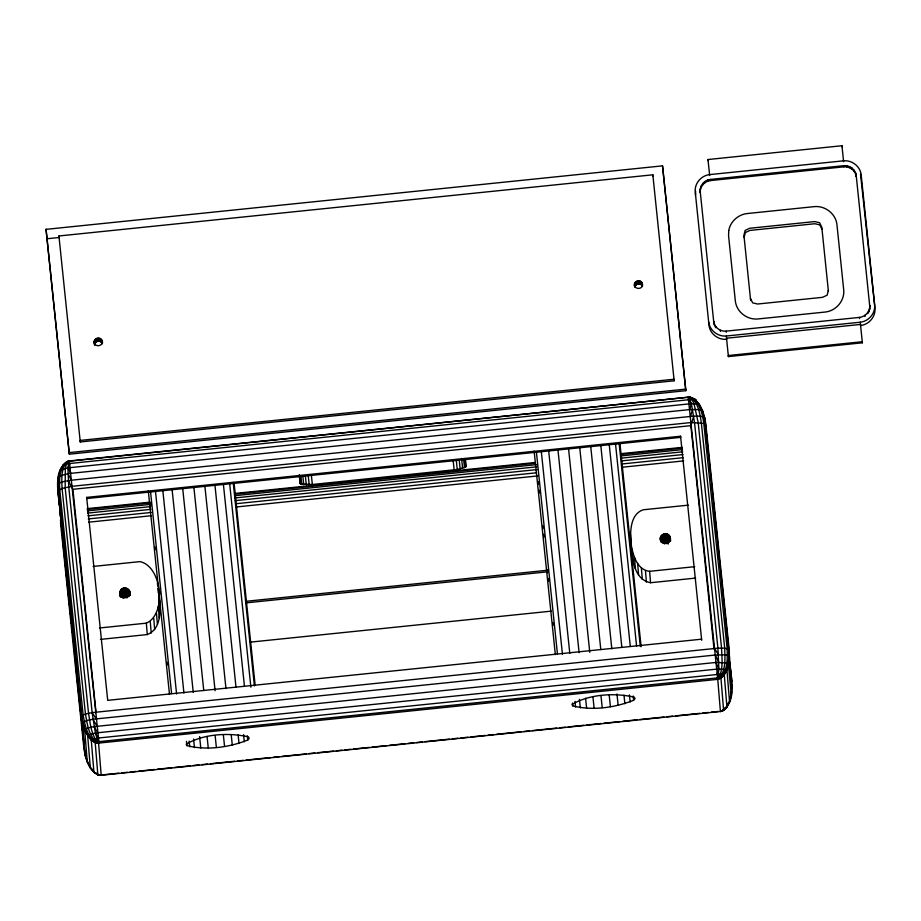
<?xml version="1.0" encoding="UTF-8"?>
<svg xmlns="http://www.w3.org/2000/svg" width="921" height="921" viewBox="0 0 921 921"><rect width="100%" height="100%" fill="white"/><g stroke="black" fill="none" stroke-linecap="round" stroke-linejoin="round"><path stroke-width="1.38" d="M731.458 691.337L729.547 701.894L726.704 707.27L724.804 708.088L722.501 710.816L720.418 711.484L723.48 710.402L726.922 706.902L724.286 674.863L720.441 674.172L98.397 738.009L91.271 740.058L95.208 742.671L98.57 743.109L98.892 741.601L69.305 460.949C57.712 464.909 58.15 480.67 57.896 490.766L81.278 716.262C82.418 724.873 85.135 733.669 91.271 740.058L93.907 772.097L98.386 774.952L101.206 775.263L98.57 743.109L95.404 733.128L92.146 712.612L68.764 487.082L67.901 467.868L69.305 460.949L688.517 397.181C695.896 398.574 700.513 402.028 688.517 397.181L69.812 461.168C47.305 469.146 63.273 508.047 60.533 522.898L83.915 748.405C85.572 758.294 89.187 773.767 101.206 775.263L720.418 711.484C741.946 701.249 726.796 665.848 729.19 649.535L705.808 424.028C704.634 415.336 701.894 406.368 695.551 400.013L690.14 399.599L68.269 463.654L63.019 465.163L60.176 470.539M94.46 344.396C91.513 337.109 103.923 335.831 102.392 343.579M102.231 341.507C102.899 346.526 94.644 347.367 94.287 342.324M634.581 284.048C633.556 289.712 643.192 289.954 642.49 284.255C641.672 277.992 631.771 281.366 634.834 287.156C635.317 283.311 641.246 282.701 642.501 286.373L642.248 283.265M660.392 537.829C659.102 544.967 671.236 545.267 670.35 538.094C669.648 530.795 657.721 533.72 660.622 540.685M695.505 195.114L695.62 191.257M700.328 188.724L700.328 192.754C699.131 186.41 704.001 179.975 710.436 179.422L843.74 165.688C849.692 165.02 855.621 169.533 856.219 175.554L869.758 306.336L869.666 309.237L867.766 313.658M744.099 237.411L745.319 232.576L749.936 230.423L814.832 223.734L819.805 224.897L821.993 229.387M828.359 290.345L827.139 295.18L822.511 297.333L757.615 304.022L752.653 302.859L750.465 298.369M869.666 309.237L869.666 305.196L869.758 306.336M91.271 740.058L95.324 742.522L98.57 743.109L717.77 679.33L720.97 678.213C728.856 671.156 728.672 659.344 729.19 649.535L724.712 648.165L717.908 648.165L92.146 712.612L85.457 714.005L81.278 716.262L84.41 748.969M729.19 649.535C729.904 659.943 728.523 674.586 717.77 679.33L718.898 668.911L717.908 648.165L694.526 422.635L691.395 403.651L688.517 397.181L691.337 397.492C700.121 402.546 702.297 413.725 703.759 422.969L727.141 648.488C727.463 658.883 728.039 673.447 717.77 679.33L720.418 711.484L723.112 710.609L725.978 707.685L727.671 704.174M726.704 707.27C729.49 702.516 731.458 697.105 731.539 691.567M129.78 592.399C130.368 599.007 119.327 599.018 119.937 592.387C120.789 584.754 132.256 588.139 130.022 595.242M99.491 627.984L146.335 623.16C167.023 614.18 162.027 566.185 139.957 561.614L93.113 566.45M100.435 639.393L147.279 634.569C163.823 627.834 159.77 605.005 158.792 590.775M695.654 578.089L650.56 582.728C633.13 579.505 631.875 556.388 630.793 542.17C630.171 530.933 630.436 513.999 643.238 509.785L688.332 505.145M58.46 493.955L57.655 484.181L58.76 476.272L67.878 473.647L689.725 409.592L700.651 409.58L702.447 410.57L705.313 423.464L729.432 656.12L731.7 688.931M714.017 648.925L690.865 425.652L693.732 416.154L700.34 416.165L704.692 417.535L707.409 443.6M731.309 695.539L728.246 663.005L729.432 656.12M728.672 663.431L726.911 669.82L724.286 674.863M689.725 409.592L691.395 403.651L688.482 399.783L688.091 397.492L690.704 397.412C698.555 403.041 699.833 413.782 701.318 422.647L724.712 648.165C724.931 658.469 726.393 671.962 717.77 679.33L688.482 399.783M57.655 484.181L61.707 481.936L71.424 480.209L690.508 416.453L692.615 409.304M94.575 344.408C95.059 340.563 100.988 339.953 102.243 343.625L101.989 340.517M700.421 189.864C701.284 184.937 705.59 181.092 710.528 180.562L843.832 166.828C849.784 166.16 855.713 170.673 856.323 176.694L856.219 175.554M714.362 324.077L714.454 325.217L713.683 321.268C714.293 327.289 720.222 331.79 726.174 331.134L859.466 317.4C864.405 316.87 868.71 313.025 869.574 308.098M716.941 674.299L718.898 668.911L715.951 662.452L94.103 726.634L88.289 727.855L84.64 729.754L87.276 761.874L90.672 768.195L91.778 768.551M101.632 774.941L97.833 774.653L95.208 742.671L98.04 741.739L717.171 677.925L718.622 674.218M69.927 463.482L67.901 467.868L70.767 473.336M58.76 476.272L58.414 476.894L60.464 470.009L67.901 467.868L691.395 403.651L699.051 404.238L704.208 416.96M57.896 490.766L62.075 488.487L71.85 486.323L691.337 422.52L705.313 423.464M299.198 475.029L300.545 484.078L312.334 484.492L457.253 469.491L465.658 467.062L465.439 459.337M723.48 710.402L726.922 706.902M68.269 463.654L69.812 461.168M87.276 761.874L87.714 762.415L85.031 754.898L82.395 722.766L86.459 720.602L92.952 719.243L715.249 655.038L725.08 654.831L728.96 655.625M717.77 679.33C723.699 670.292 721.88 658.354 721.557 648.062L698.176 422.532L693.985 403.582L691.97 399.553L689.898 397.377L688.517 397.181L691.89 397.78M247.772 740.012L249.188 738.343L248.451 736.869C228.431 732.448 203.978 733.784 186.18 744.145L186.905 745.619C206.672 750.603 228.949 747.495 247.772 740.012L247.323 735.741M633.625 700.271L635.041 698.602L634.304 697.128C614.284 692.707 589.831 694.043 572.033 704.404L572.758 705.889C592.525 710.874 614.802 707.754 633.625 700.271L633.176 696M720.763 711.173L723.595 710.206L720.97 678.213L724.021 674.633M63.019 465.163L66.128 462.227L69.305 460.949L67.221 461.617C60.74 468.754 61.719 479.519 62.075 488.487L85.457 714.005C87.357 724.136 88.669 737.606 98.57 743.109C90.983 735.407 90.339 723.399 88.543 713.257L65.161 487.727L65.333 468.329L66.462 463.977L68.027 461.433L69.305 460.949L66.623 461.835C59.082 468.593 59.266 479.956 59.727 489.293L83.12 714.823C84.939 725.046 87.334 739.413 98.57 743.109M728.235 702.999L729.547 701.894L726.911 669.82L718.898 668.911L97.741 732.748L90.661 734.118L87.668 735.66L90.304 767.734L94.172 772.42M720.418 711.484L721.707 711.012M726.347 336.004L860.295 322.212C868.63 321.325 875.48 313.439 874.674 305.001L861.17 174.725C860.226 166.298 851.902 159.978 843.567 160.818L709.607 174.61C701.272 175.485 694.422 183.383 695.228 191.81L709.009 325.401C709.953 333.816 718.276 340.137 726.611 339.308L726.347 336.004C718 336.844 709.688 330.524 708.733 322.097M708.088 160.611L707.996 159.529L841.955 145.737L843.601 161.705M46.05 229.352L662.533 165.849L685.685 389.123L685.811 390.688L69.328 454.18L46.05 229.352L69.328 454.18M58.932 235.972L652.839 174.806L674.16 380.799L80.265 441.965L58.932 235.972L59.059 237.514L47.029 238.758M728.407 356.6L862.367 342.808L862.275 341.726L728.327 355.518L728.407 356.6L726.531 338.226L860.479 324.434L862.367 342.808M69.202 452.614L685.685 389.123M68.2 480.578L72.897 489.304L690.865 425.652M680.561 436.22L680.654 437.371L86.758 498.537L86.666 497.398L680.561 436.22L701.698 640.325M87.196 508.645L150.146 502.164M234.544 493.472L534.951 462.526M620.777 453.696L682.288 447.353M87.265 509.359L150.215 502.878M234.613 494.186L535.009 463.251M620.846 454.41L682.357 448.078M87.426 510.879L150.365 504.397M234.763 495.705L536.598 464.621M620.996 455.918L682.507 449.586M87.645 513.089L150.584 506.608M234.982 497.916L536.816 466.82M621.215 458.128L682.726 451.797M87.921 515.841L150.871 509.348M235.269 500.656L537.104 469.572M621.502 460.88L683.014 454.548M88.243 518.937L151.182 512.456M235.592 503.764L535.987 472.83M621.825 463.988L683.336 457.656M88.577 522.195L151.528 515.702M235.926 507.011L537.76 475.927M622.159 467.235L683.67 460.903M246.114 601.286L547.109 570.283M246.252 602.852L547.235 571.849M630.793 542.17C632.485 553.291 636.227 569.811 649.627 571.319L694.722 566.68M250.351 642.133L551.345 611.13M701.606 639.186L107.711 700.351L86.666 497.398M103.071 774.803L118.809 773.18M121.676 772.88L127.397 772.293M130.264 771.994L135.986 771.407M138.852 771.119L154.59 769.495M157.456 769.196L171.767 767.723M174.633 767.423L190.371 765.812M193.237 765.512L198.959 764.925M201.826 764.626L207.547 764.039M210.402 763.739L234.74 761.241M237.595 760.942L243.328 760.355M246.183 760.055L270.521 757.557M273.376 757.258L279.109 756.671M281.964 756.371L306.302 753.873M309.157 753.574L314.878 752.987M317.745 752.687L333.494 751.064M336.349 750.776L342.071 750.178M344.938 749.89L350.659 749.303M353.526 749.003L369.263 747.38M372.13 747.092L386.44 745.619M389.307 745.319L405.044 743.696M407.911 743.397L413.633 742.81M416.499 742.522L422.221 741.923M425.088 741.635L449.413 739.126M452.28 738.838L458.002 738.239M460.868 737.951L468.018 737.214M470.884 736.915L485.194 735.442M488.061 735.142L493.783 734.555M496.649 734.267L520.975 731.758M523.842 731.458L529.563 730.871M532.419 730.583L556.756 728.074M559.611 727.774L565.344 727.187M568.199 726.888L583.949 725.276M586.804 724.977L601.125 723.503M603.98 723.204L619.729 721.592M622.584 721.293L636.895 719.819M639.761 719.52L664.087 717.022M666.954 716.722L672.675 716.135M675.542 715.836L699.868 713.338M702.735 713.038L708.456 712.451M711.323 712.152L718.472 711.415M690.508 416.453L693.732 416.154M715.951 662.452L728.246 663.005M717.171 677.925L720.97 678.213M99.836 775.056L101.206 775.263L99.019 775.033L94.955 772.673M95.312 712.578L96.049 712.566L72.897 489.304M101.206 775.263L97.833 774.653L93.907 772.097L97.983 774.814M691.74 397.619L695.816 400.336M58.023 483.513L81.67 715.629C83.351 725.575 85.676 737.272 95.324 742.522M688.091 397.492L690.14 399.599M695.551 400.013L699.419 404.699L702.009 410.018M87.714 762.415L85.031 754.898L84.536 750.155M91.49 739.782L87.967 735.269L84.997 729.259M92.146 712.612L96.164 718.794M96.74 738.274L98.892 741.601M95.404 733.128L98.397 738.009M714.8 648.775L718.484 654.819M94.103 726.634L97.741 732.748M92.952 719.243L96.981 726.197M714.926 326.069L715.87 327.761L715.778 326.621M67.878 473.647L71.424 480.209M88.312 763.578L90.672 768.195M715.249 655.038L718.852 662.291M82.775 722.179L84.64 729.754M860.536 174.276L874.95 308.305C875.756 316.743 868.906 324.629 860.571 325.504L860.295 322.212M158.826 596.912L159.736 602.184M84.628 750.27L85.515 755.473M731.7 684.706L732.068 688.263M619.914 443.243L641.131 646.772M619.211 444.083L640.279 646.185M615.516 443.899L636.584 646.012M609.218 444.233L630.286 646.346M629.411 694.906L630.16 702.032M600.768 445.165L621.836 647.279M623.978 695.194L624.875 703.748M616.955 693.916L618.141 705.325M590.752 446.72L611.82 648.821M609.218 695.217L610.404 706.626M579.723 447.456L600.791 649.57M601.022 696.184L602.207 707.581M568.556 448.757L589.774 652.298M592.917 696.725L594.103 708.134M585.595 698.245L586.631 708.226M558.034 450.542L579.102 652.655M579.424 699.304L580.322 707.858M574.992 701.353L575.59 707.063M548.72 451.255L569.788 653.357M572.459 703.034L572.758 705.889M541.237 450.749L562.443 654.278M536.367 451.716L557.435 653.829M538.106 481.614L538.394 484.469M538.992 490.156L539.292 493M542.699 525.741L542.999 528.585M543.586 534.284L543.885 537.127M547.304 569.869L547.592 572.712M548.191 578.4L548.49 581.255M552.784 622.527L553.084 625.371M534.145 451.14L555.351 654.681M234.061 482.984L255.129 685.086M233.209 482.397L254.426 685.926M229.663 483.64L250.88 687.181M223.366 483.974L244.433 686.087M243.558 734.647L244.307 741.773M214.915 484.907L235.983 687.02M238.136 734.935L239.023 743.489M231.252 735.085L232.288 745.066M204.911 486.449L225.967 688.563M223.366 734.958L224.551 746.367M193.871 487.197L215.088 690.727M215.169 735.914L216.354 747.322M182.703 488.498L203.771 690.612M207.064 736.466L208.25 747.875M199.592 736.558L200.778 747.967M172.031 488.855L193.249 692.396M193.571 739.045L194.469 747.599M189.139 741.094L189.738 746.804M162.867 490.985L183.935 693.099M186.456 741.347L186.905 745.619M155.534 491.906L176.602 694.02M150.514 491.457L171.582 693.559M150.319 502.854L150.618 505.698M154.924 546.982L155.212 549.825M159.517 591.098L159.817 593.941M166.943 662.268L167.231 665.112M148.293 490.881L169.499 694.422M828.382 291.105L821.808 227.222L819.621 222.744L814.659 221.581L749.763 228.258L745.135 230.411L743.915 235.246L750.638 300.522M707.996 159.529L709.654 175.497M700.236 191.614L713.775 322.408M709.63 467.592L709.93 470.447M710.517 476.157L710.816 479.012M711.403 484.722L711.703 487.577M712.44 494.704L712.739 497.559M713.326 503.269L713.625 506.124M714.224 511.834L714.512 514.689M715.11 520.4L715.398 523.255M716.147 530.392L716.434 533.247M717.92 547.511L718.219 550.367M718.806 556.077L719.105 558.932M719.692 564.642L719.992 567.497M720.729 574.635L721.028 577.49M722.513 591.754L722.801 594.609M723.399 600.319L723.687 603.174M725.322 618.877L725.61 621.733M726.208 627.443L726.508 630.298M727.095 636.008L727.394 638.863M727.981 644.562L728.281 647.417M729.018 654.555L729.467 658.837M729.904 663.12L731.827 681.678M730.848 676.624L731.297 680.907M685.811 390.688L662.533 165.849M465.289 459.36L466.026 466.463M464.783 458.543L465.658 467.062M463.62 459.199L464.495 467.718M461.582 458.428L462.618 468.363M459.268 460.454L460.143 468.973M456.229 459.544L457.253 469.491M453.109 459.947L454.134 469.883M311.298 474.545L312.334 484.492M308.167 474.799L309.203 484.734M305.392 476.295L306.279 484.814M302.859 476.215L303.746 484.734M300.902 475.95L301.789 484.481M299.659 475.558L300.545 484.078M61.316 526.305L60.728 520.595M61.615 529.161L62.202 534.871M62.501 537.726L63.1 543.436M63.388 546.291L63.986 552.001M64.424 556.284L64.873 560.555M65.31 564.838L65.909 570.548M66.208 573.403L66.796 579.113M67.095 581.968L67.682 587.679M68.131 591.961L68.568 596.244M69.017 600.527L69.605 606.237M69.904 609.092L70.491 614.802M70.94 619.085L71.389 623.367M71.677 626.222L72.275 631.933M72.713 636.215L73.162 640.498M73.599 644.769L74.198 650.479M74.497 653.334L75.085 659.045M75.534 663.327L75.971 667.61M76.27 670.465L76.857 676.175M77.306 680.458L77.894 686.168M78.193 689.023L78.78 694.733M79.079 697.588L79.667 703.299M80.115 707.581L80.564 711.864M81.002 716.147L81.451 720.429M81.888 724.7L82.487 730.411M82.775 733.266L83.374 738.976M83.811 743.259L84.26 747.541M81.67 715.629L82.395 722.766M868.722 310.872L868.814 312.012M855.54 172.734L855.632 173.873M854.135 170.189L854.228 171.329M864.992 315.339L865.084 316.479M852.098 168.094L852.19 169.234M849.565 166.586L849.657 167.726M859.466 317.4L859.558 318.539M846.71 165.757L846.802 166.897M841.955 145.737L842.036 146.819M843.74 165.688L843.832 166.828M726.174 331.134L726.266 332.274M710.436 179.422L710.528 180.562M720.349 330.236L720.441 331.376M707.535 180.09L707.639 181.241M704.922 181.483L705.014 182.623M702.758 183.475L702.85 184.614M701.192 185.95L701.284 187.09M707.754 447.79L708.099 451.981M705.037 421.726L705.382 425.916M705.958 432.905L706.188 435.702M702.447 410.57L702.677 413.356M699.419 404.699L699.649 407.485M674.16 380.799L674.034 379.245L80.139 440.422L80.265 441.965M652.839 174.806L652.966 176.348M670.35 538.094L670.592 540.938M670.051 536.839L670.407 541.111M669.429 535.7L669.901 541.398M668.531 534.767L669.118 541.893M667.414 534.088L668.232 544.069M666.148 533.72L666.977 543.701M664.835 533.685L665.664 543.666M663.569 533.984L664.386 543.966M641.753 282.356L642.018 285.464M662.406 534.606L663.108 543.16M641.039 281.619L641.292 284.727M661.451 535.492L662.038 542.619M640.153 281.078L640.406 284.186M660.76 536.598L661.232 542.296M639.162 280.79L639.416 283.898M638.115 280.767L638.368 283.864M637.102 280.997L637.355 284.105M636.181 281.492L636.434 284.601M635.421 282.194L635.686 285.303M634.88 283.069L635.133 286.178M649.627 571.319L650.56 582.728M645.471 570.698L646.404 582.095M641.373 568.004L642.317 579.413M637.631 563.456L638.564 574.854M634.477 557.332L635.421 568.741M632.151 550.079L633.084 561.476M630.494 534.145L631.322 544.127M299.383 475.006L300.085 483.548M159.08 598.8L160.024 610.197M157.433 582.866L157.664 585.721M157.905 588.577L158.251 592.848M158.297 606.375L159.229 617.784M156.466 613.006L157.41 624.415M153.738 618.233L154.67 629.642M150.284 621.698L151.217 633.095M146.335 623.16L147.279 634.569M129.55 591.201L129.907 595.473M129.032 590.096L129.504 595.806M128.249 589.164L128.836 596.29M127.248 588.45L127.95 597.004M126.108 588.001L126.925 597.982M124.876 587.851L125.693 597.821M123.656 588.001L124.473 597.982M122.505 588.45L123.322 598.431M101.494 339.607L101.747 342.716M121.503 589.164L122.205 597.717M100.78 338.87L101.034 341.979M120.709 590.096L121.296 597.222M99.894 338.329L100.147 341.438M120.179 591.201L120.651 596.9M119.937 592.387L120.294 596.67M98.892 338.042L99.146 341.15M120.018 593.608L120.248 596.451M97.856 338.019L98.11 341.127M96.832 338.249L97.096 341.357M95.922 338.744L96.175 341.852M95.162 339.446L95.416 342.554M94.61 340.321L94.875 343.429M94.31 341.3L94.69 345.398M58.806 498.146L59.381 505.134M59.727 509.325L60.291 516.313M60.867 519.467L61.028 523.45L60.441 520.261M631.53 548.225L631.725 553.567M728.741 230.549L728.58 235.845L735.326 300.914C736.432 311.92 747.276 320.163 758.156 318.942L825.043 312.058C835.946 311.033 844.868 300.753 843.694 289.747L836.947 224.689C835.842 213.672 824.997 205.441 814.118 206.649L747.219 213.545C738.205 214.512 730.318 221.547 728.741 230.549"/></g></svg>
